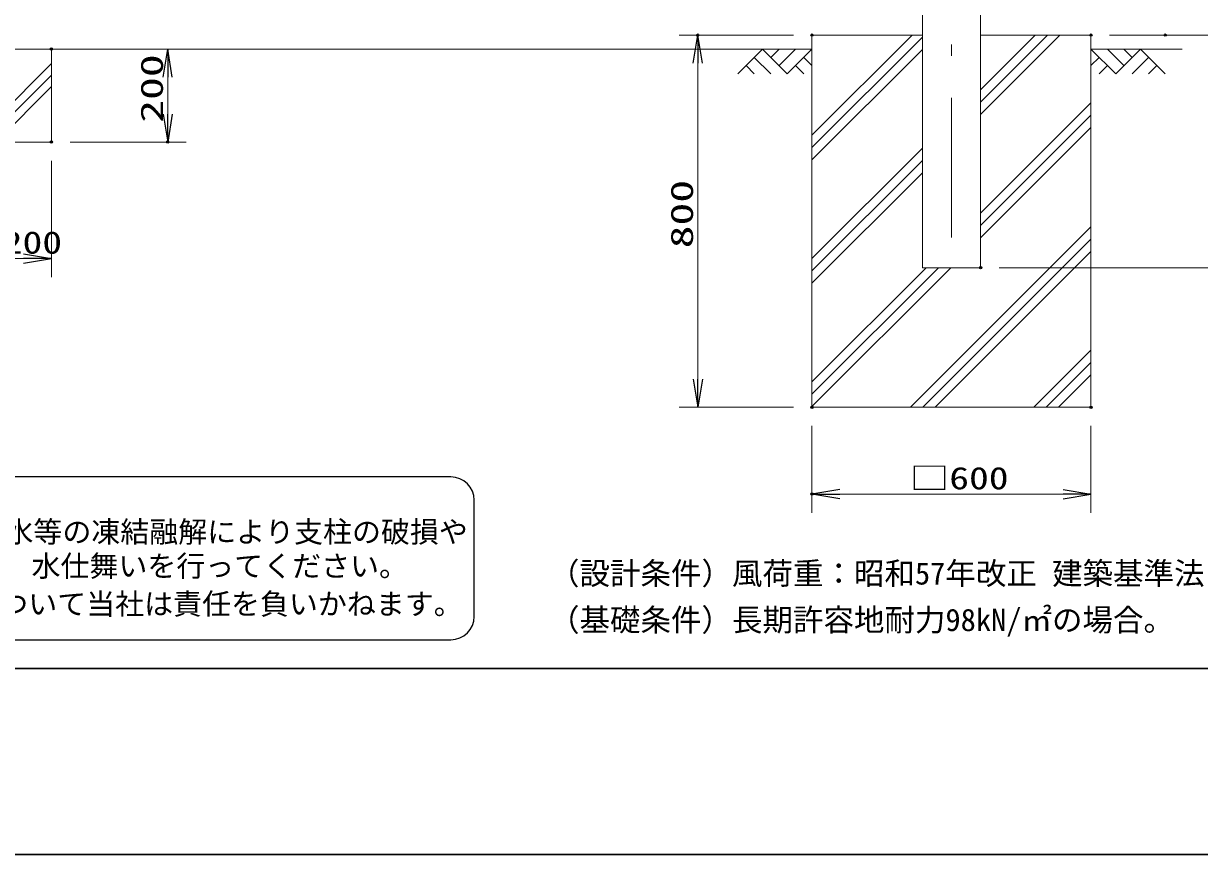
# Model space of a CAD drawing. Units: millimetres, scale not verified. Extents: x -4200 to 4200, y -2970 to 2970.
# Drawn here: x -1209 to 1321, y -2970 to -1183 of the extents above; entities that cross this region are included whole.
import ezdxf
from ezdxf.enums import TextEntityAlignment as Align

# ---------------------------------------------------------------- set-up
doc = ezdxf.new("R2010")
doc.units = ezdxf.units.MM
doc.header["$LTSCALE"] = 10
doc.header["$PDMODE"] = 32
doc.header["$PDSIZE"] = 5
doc.linetypes.add('USER1', pattern=[50.5, 30, -9, 2.5, -9])
for name, color, linetype, lineweight in [('0-0_1', 7, 'Continuous', 9), ('0-1_2', 4, 'Continuous', 18), ('0-2_0', 7, 'Continuous', 25), ('0-A_D-TTL-TXT', 2, 'Continuous', 25)]:
    doc.layers.add(name, color=color, linetype=linetype, lineweight=lineweight)
doc.layers.add('0-3_Defpoints', color=7, linetype='Continuous')
doc.styles.add('ＭＳ ゴシック', font='')
doc.styles.get('ＭＳ ゴシック').set_extended_font_data('MS Gothic')

# ---------------------------------------------------------------- blocks, each defined once
blk = doc.blocks.new('G20')
at = {"layer": '0-0_1'}
for p, q in [((43140.7, 12535.3), (42608.6, 12003.2)), ((43140.7, 12535.3), (43672.8, 12003.2)), ((43317.2, 12357), (43495.5, 12535.3)), ((43495.5, 12180.6), (43850.2, 12535.3)), ((43672.8, 12003.2), (44205, 12535.3)), ((42786, 12180.6), (42964.2, 12003.2)), ((42963.3, 12358), (43319.7, 12003.2)), ((43850.2, 12180.6), (44028.4, 12003.2)), ((44027.6, 12358), (44205, 12181.4))]:
    blk.add_line(p, q, dxfattribs=at)
blk = doc.blocks.new('G19')
at = {"layer": '0-2_0'}
blk.add_blockref('G20', (0, 0), dxfattribs=at)
blk = doc.blocks.new('G22')
at = {"layer": '0-0_1'}
for p, q in [((50737.1, 12003.2), (50205, 12535.3)), ((50914.4, 12180.6), (50559.7, 12535.3)), ((51269.2, 12535.3), (50737.1, 12003.2)), ((51092.7, 12357), (50914.4, 12535.3)), ((51269.2, 12535.3), (51801.3, 12003.2)), ((50382.3, 12358), (50205, 12181.4)), ((50559.7, 12180.6), (50381.5, 12003.2)), ((51446.6, 12358), (51090.2, 12003.2)), ((51623.9, 12180.6), (51445.8, 12003.2))]:
    blk.add_line(p, q, dxfattribs=at)
blk = doc.blocks.new('G21')
at = {"layer": '0-2_0'}
blk.add_blockref('G22', (0, 0), dxfattribs=at)
blk = doc.blocks.new('_OPEN')
at = {"layer": '0-2_0'}
blk.add_line((-10, 1.667), (0, 0), dxfattribs=at)
blk.add_lwpolyline([(-10, -1.667), (0, 0), (-10, 0)], dxfattribs=at)

msp = doc.modelspace()

# ---------------------------------------------------------------- linework, layer by layer
at = {"layer": '0-0_1', "linetype": 'USER1'}
msp.add_line((787.42, 677.13), (787.42, -1732.81), dxfattribs=at)
at = {"layer": '0-0_1'}
for p, q in [((724.92, 606.88), (724.92, -1708.12)), ((849.92, 606.88), (849.92, -1708.12)), ((487.42, -1423.33), (702.63, -1208.12)), ((487.42, -1449.85), (724.92, -1212.35)), ((1087.42, -1208.12), (849.92, -1208.12)), ((849.92, -1378.92), (1020.71, -1208.12)), ((849.92, -1352.4), (994.19, -1208.12)), ((849.92, -1325.88), (967.68, -1208.12)), ((1087.42, -2008.12), (1087.42, -1208.12)), ((487.42, -1238.12), (-2912.58, -1238.12)), ((487.42, -1476.36), (724.92, -1238.86)), ((1087.42, -1238.12), (1283.63, -1238.12)), ((-1317.2, -1438.12), (-1148.48, -1269.41)), ((-1292.5, -1438.12), (-1148.48, -1294.11)), ((-1267.79, -1438.12), (-1148.48, -1318.81)), ((849.92, -1590.93), (1087.42, -1353.43)), ((849.92, -1617.45), (1087.42, -1379.95)), ((849.92, -1643.97), (1087.42, -1406.47)), ((487.42, -1688.38), (724.92, -1450.88)), ((487.42, -1714.9), (724.92, -1477.4)), ((487.42, -1741.42), (724.92, -1503.92)), ((699.44, -2008.12), (1087.42, -1620.14)), ((725.95, -2008.12), (1087.42, -1646.66)), ((752.47, -2008.12), (1087.42, -1673.17)), ((487.42, -2006.47), (785.76, -1708.12)), ((487.42, -1979.95), (759.25, -1708.12)), ((487.42, -1953.43), (732.73, -1708.12)), ((724.92, -1708.12), (849.92, -1708.12)), ((964.49, -2008.12), (1087.42, -1885.19)), ((991, -2008.12), (1087.42, -1911.71)), ((1017.52, -2008.12), (1087.42, -1938.22)), ((487.42, -2008.12), (1087.42, -2008.12))]:
    msp.add_line(p, q, dxfattribs=at)
at = {"layer": '0-0_1', "lineweight": 30}
for p, q in [((-3799.55, -2570.23), (3799.45, -2570.23)), ((-4200.05, -2969.73), (4199.95, -2969.73))]:
    msp.add_line(p, q, dxfattribs=at)
at = {"layer": '0-0_1'}
msp.add_lwpolyline([(724.92, -1208.12), (487.42, -1208.12), (487.42, -2008.12)], dxfattribs=at)
msp.add_lwpolyline([(-1348.48, -1438.12), (-1148.48, -1438.12), (-1148.48, -1238.12), (-1348.48, -1238.12)], close=True, dxfattribs=at)
at = {"layer": '0-1_2'}
for p, q in [((447.42, -1208.12), (201.67, -1208.12)), ((1127.42, -1208.12), (1652.42, -1208.12)), ((1127.42, -1208.12), (1547.42, -1208.12)), ((1287.42, -1208.12), (1652.42, -1208.12)), ((-1108.48, -1238.12), (-858.48, -1238.12)), ((241.67, -1948.12), (241.67, -1268.12)), ((-898.48, -1298.12), (-898.48, -1378.12)), ((-1108.48, -1438.12), (-858.48, -1438.12)), ((-1148.48, -1478.12), (-1148.48, -1728.12)), ((-1208.48, -1688.12), (-1288.48, -1688.12)), ((889.92, -1708.12), (1757.42, -1708.12)), ((889.92, -1708.12), (1652.42, -1708.12)), ((447.42, -2008.12), (201.67, -2008.12)), ((487.42, -2048.12), (487.42, -2234.84)), ((1087.42, -2048.12), (1087.42, -2234.84)), ((1027.42, -2194.84), (547.42, -2194.84))]:
    msp.add_line(p, q, dxfattribs=at)
at = {"layer": '0-3_Defpoints'}
for p in [(241.67, -1208.12), (487.42, -1208.12), (1087.42, -1208.12), (1247.42, -1208.12), (-1148.48, -1238.12), (-1148.48, -1438.12), (-1148.48, -1438.12), (-898.48, -1438.12), (849.92, -1708.12), (487.42, -2008.12), (487.42, -2008.12), (1087.42, -2008.12), (487.42, -2194.84)]:
    msp.add_point(p, dxfattribs=at)
at = {"layer": '0-A_D-TTL-TXT'}
for p, q in [((-289.23, -2157.88), (-2734.78, -2157.88)), ((-239.23, -2457.88), (-239.23, -2207.88)), ((-2734.78, -2507.88), (-289.23, -2507.88))]:
    msp.add_line(p, q, dxfattribs=at)
for centre, start, end in [((-289.23, -2207.88), 0, 90), ((-289.23, -2457.88), 270, 0)]:
    msp.add_arc(centre, 50, start, end, dxfattribs=at)

# ---------------------------------------------------------------- block references
at = {"layer": '0-1_2', "xscale": 6, "yscale": 6}
for p, rotation in [((241.67, -1208.12), 90), ((-898.48, -1238.12), 90), ((-898.48, -1438.12), 270), ((241.67, -2008.12), 270), ((487.42, -2194.84), 180)]:
    msp.add_blockref('_OPEN', p, dxfattribs=dict(at, rotation=rotation))
for p in [(-1148.48, -1688.12), (1087.42, -2194.84)]:
    msp.add_blockref('_OPEN', p, dxfattribs=at)
at = {"layer": '0-2_0', "xscale": 0.1, "yscale": 0.1}
for name in ['G19', 'G21']:
    msp.add_blockref(name, (-3933.08, -2491.65), dxfattribs=at)

# ---------------------------------------------------------------- texts
at = {"layer": '0-1_2', "style": 'ＭＳ ゴシック', "width": 1.5}
for s, p in [('200', (-894.23, -1396.46)), ('800', (245.92, -1666.46))]:
    msp.add_text(s, height=48.09, rotation=90, dxfattribs=at).set_placement(p, align=Align.BOTTOM_LEFT)
at = {"layer": '0-1_2', "style": 'ＭＳ ゴシック', "width": 1.3}
for s, p in [('□200', (-1338.48, -1692.37)), ('□600', (697.42, -2199.09))]:
    msp.add_text(s, height=48.09, dxfattribs=at).set_placement(p, align=Align.BOTTOM_LEFT)
at = {"layer": '0-A_D-TTL-TXT', "color": 7, "style": 'ＭＳ ゴシック'}
for s, height, p in [('凍結の恐れがある場所への設置は、内部に溜まった雨水等の凍結融解により支柱の破損や', 45.67, (-2744.6, -2312.56)), ('コンクリート基礎の破損の恐れがありますので施工時、水仕舞いを行ってください。', 45.67, (-2748.71, -2385.98)), ('（設計条件）風荷重：昭和57年改正 建築基準法・同施行令に基づく風圧力に準拠。', 48.09, (-78.26, -2403.84)), ('施工による水仕舞い不備で起こる支柱・基礎の破損について当社は責任を負いかねます。 ', 45.67, (-2755.7, -2467.48)), ('（基礎条件）長期許容地耐力98kN/㎡の場合。', 48.09, (-78.26, -2503.84))]:
    msp.add_text(s, height=height, dxfattribs=at).set_placement(p, align=Align.BOTTOM_LEFT)

doc.saveas('drawing.dxf')
